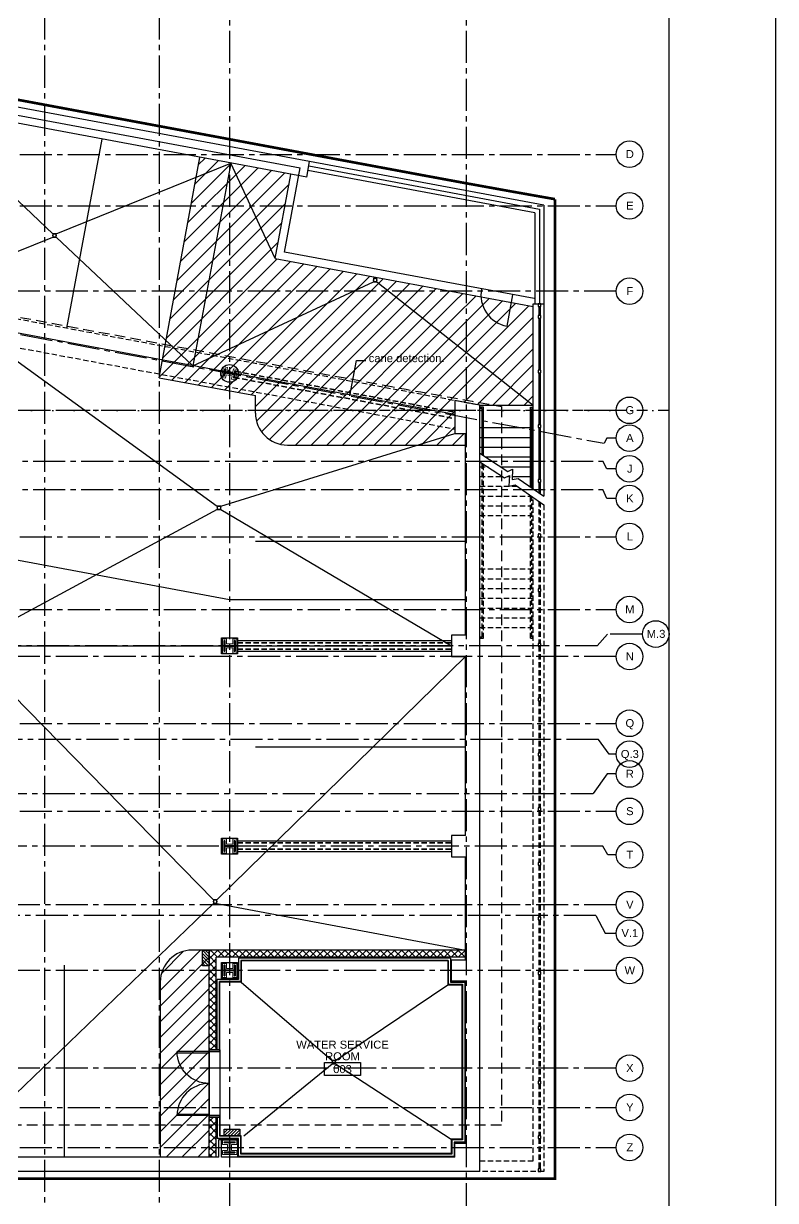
# Model space of a CAD drawing. Header units: inches. Extents: x -19 to 4048, y 0 to 3185.
# Drawn here: x 3202 to 4048, y 785 to 2108 of the extents above; entities that cross this region are included whole.
import ezdxf
from ezdxf.enums import TextEntityAlignment as Align

# ---------------------------------------------------------------- set-up
doc = ezdxf.new("R2010")
doc.units = ezdxf.units.IN
doc.header["$LTSCALE"] = 48
doc.header["$MEASUREMENT"] = 0
for name, pattern in [('CENTER2', [1.125, 0.75, -0.125, 0.125, -0.125]), ('DASHDOT2', [0.5, 0.25, -0.125, 0, -0.125]), ('HIDDEN', [0.375, 0.25, -0.125]), ('HIDDEN2', [0.1875, 0.125, -0.0625]), ('PHANTOM2', [1.25, 0.625, -0.125, 0.125, -0.125, 0.125, -0.125])]:
    doc.linetypes.add(name, pattern=pattern)
for name, color, linetype in [('_0_Objects', 8, 'Continuous'), ('A-Door', 8, 'Continuous'), ('A-Door-Head', 8, 'Continuous'), ('A-Flor-Hral', 8, 'Continuous'), ('A-Flor-Pfix', 8, 'Continuous'), ('A-Flor-Spcl', 8, 'Continuous'), ('A-Flor-Strs', 8, 'Continuous'), ('A-Grid(3-32)', 8, 'CENTER2'), ('A-Roof-Above', 8, 'HIDDEN2'), ('A-Site-Element', 8, 'Continuous'), ('A-Site-low walls', 8, 'Continuous'), ('A-Site-Parking', 8, 'Continuous'), ('A-Site-Pave', 8, 'Continuous'), ('A-Site-Property', 8, 'PHANTOM2'), ('A-Site-Setback', 8, 'HIDDEN'), ('A-Tag-Rm(3-32)', 8, 'Continuous'), ('A-Wall-Full', 8, 'Continuous'), ('A-Wall-Hatch', 8, 'Continuous'), ('S-Foundation', 8, 'Continuous'), ('S-Grid-Iden', 8, 'Continuous'), ('S-Site-Curb', 8, 'Continuous'), ('S-Structural Concrete', 8, 'Continuous'), ('S-Wall-CMU', 8, 'Continuous'), ('S-Wall-Hatch', 8, 'Continuous'), ('Zoning Envelope', 8, 'DASHDOT2')]:
    doc.layers.add(name, color=color, linetype=linetype)
doc.layers.add('A-ANNO-NPLT', color=8, linetype='Continuous', plot=False)
for name, color, linetype, lineweight in [('A-Detl-Hatch', 8, 'Continuous', 18), ('S-Detl-Hatch', 8, 'Continuous', 18), ('S-Detl-Wide', 8, 'Continuous', 35)]:
    doc.layers.add(name, color=color, linetype=linetype, lineweight=lineweight)
doc.styles.add('G1DIM', font='arial.ttf')
doc.styles.get("Standard").update_dxf_attribs({"font": 'arial.ttf'})
doc.linetypes.add('FENCELINE1', pattern='A,0.25,-0.1,[133,ltypeshp.shx,S=0.1,R=0,X=-0.1,Y=0],-0.1,1', length=1.45)
doc.linetypes.add('FENCELINE2', pattern='A,0.25,-0.1,[132,ltypeshp.shx,S=0.1,R=0,X=-0.1,Y=0],-0.1,1', length=1.45)

# ---------------------------------------------------------------- blocks, each defined once
blk = doc.blocks.new('Rm Tag')
blk.add_lwpolyline([(-0.212, 0.076), (0.212, 0.076), (0.212, -0.076), (-0.212, -0.076)], close=True)
for p in [(0, 0.286), (0, 0.149), (0, 0)]:
    blk.add_attdef('XXX', text='', height=0.0938).set_placement(p, align=Align.MIDDLE_CENTER)
blk = doc.blocks.new('GARAGE FLOOR SLOPE')
at = {"layer": 'A-Flor-Pfix'}
for points in [[(3235, 1872), (3235, 1868), (3239, 1868), (3239, 1872)], [(3595.8, 1821.8), (3595.8, 1817.8), (3599.8, 1817.8), (3599.8, 1821.8)], [(3420.1, 1565.6), (3420.1, 1561.6), (3424.1, 1561.6), (3424.1, 1565.6)], [(3415.8, 1122.8), (3415.8, 1118.8), (3419.8, 1118.8), (3419.8, 1122.8)]]:
    blk.add_lwpolyline(points, close=True, dxfattribs=at)
for centre in [(3237, 1870), (3597.8, 1819.8), (3422.1, 1563.6), (3417.8, 1120.8)]:
    blk.add_circle(centre, 2, dxfattribs=at)
at = {"layer": 'A-Roof-Above'}
for points in [[(1470.4, 1948.1), (2082.9, 1948.1), (2082.9, 1795.8), (2703.1, 1795.8), (2703.1, 1835.7), (3687.5, 1652.2)], [(2671.4, 1827.6), (2671.4, 1873.9), (3715.5, 1679.3)]]:
    blk.add_lwpolyline(points, dxfattribs=at)
at = {"layer": 'A-Site-Pave'}
for p, q in [((3235, 1872), (3081.4, 2017.3)), ((3239, 1872), (3435.3, 1951.3)), ((3435.3, 1951.3), (3392.8, 1723.4)), ((3485.3, 1844), (3435.3, 1951.3)), ((3038.9, 1789.3), (3235, 1868)), ((3239, 1868), (3392.8, 1723.4)), ((3392.8, 1723.4), (3595.8, 1817.8)), ((3599.8, 1817.8), (3775.5, 1679.3)), ((3136, 1771.2), (3420.1, 1565.6)), ((3424.1, 1565.6), (3687.5, 1647.3)), ((3420.1, 1561.6), (3136, 1408.3)), ((3424.1, 1561.6), (3683.5, 1408.3)), ((2153.9, 1408.3), (3683.5, 1408.3)), ((3415.8, 1122.8), (3136, 1408.3)), ((3419.8, 1122.8), (3699.5, 1396.3)), ((3415.8, 1118.8), (3136, 849.3)), ((3419.8, 1118.8), (3699.5, 1066.3))]:
    blk.add_line(p, q, dxfattribs=at)
for points in [[(3687.5, 1668.5), (2016.7, 1979.9), (920.6, 1979.9)], [(695.7, 1951.3), (800.9, 1951.3), (3434, 1460.5), (3699.5, 1460.5)]]:
    blk.add_lwpolyline(points, dxfattribs=at)
blk = doc.blocks.new('*U10')
at = {"layer": 'A-Detl-Hatch'}
h = blk.add_hatch(dxfattribs=at)
h.set_pattern_fill('ANSI32', color=256, scale=6, style=0)
h.set_pattern_definition([(45, (0, -6.06), (-1.591, 1.591), []), (45, (1.0607, -6.06), (-1.591, 1.591), [])])
edge = h.paths.add_edge_path()
edge.add_line((6, -12.12), (6, -11.515))
edge.add_line((6, -11.515), (0.795, -11.515))
edge.add_arc((0.795, -10.915), 0.6, 180, 270, ccw=False)
edge.add_line((0.195, -10.915), (0.195, -1.205))
edge.add_arc((0.795, -1.205), 0.6, 90, 180, ccw=False)
edge.add_line((0.795, -0.605), (6, -0.605))
edge.add_line((6, -0.605), (6, 0))
edge.add_line((6, 0), (-6, 0))
edge.add_line((-6, 0), (-6, -0.605))
edge.add_line((-6, -0.605), (-0.795, -0.605))
edge.add_arc((-0.795, -1.205), 0.6, 0, 90, ccw=False)
edge.add_line((-0.195, -1.205), (-0.195, -10.915))
edge.add_arc((-0.795, -10.915), 0.6, 270, 360, ccw=False)
edge.add_line((-0.795, -11.515), (-6, -11.515))
edge.add_line((-6, -11.515), (-6, -12.12))
edge.add_line((-6, -12.12), (6, -12.12))
at = {"linetype": 'ByBlock'}
blk.add_lwpolyline([(6, -12.12), (6, -11.515), (0.795, -11.515, -0.41421356), (0.195, -10.915), (0.195, -1.205, -0.41421356), (0.795, -0.605), (6, -0.605), (6, 0), (-6, 0), (-6, -0.605), (-0.795, -0.605, -0.41421356), (-0.195, -1.205), (-0.195, -10.915, -0.41421356), (-0.795, -11.515), (-6, -11.515), (-6, -12.12)], format="xyb", close=True, dxfattribs=at)
blk = doc.blocks.new('W12X65')
at = {"layer": 'S-Detl-Hatch'}
blk.add_lwpolyline([(13860.6, -7310.3), (13860.6, -7305.7), (13854.8, -7305.7), (13854.8, -7298.8), (13860.6, -7298.8), (13860.6, -7294.2), (13844.6, -7294.2), (13844.6, -7298.8), (13850.4, -7298.8), (13850.4, -7305.7), (13844.6, -7305.7), (13844.6, -7310.3)], close=True, dxfattribs=at)
at = {"layer": 'S-Detl-Wide'}
blk.add_blockref('*U10', (13852.6, -7296.2), dxfattribs=at)
blk = doc.blocks.new('*U22')
at = {"layer": 'A-Detl-Hatch'}
h = blk.add_hatch(dxfattribs=at)
h.set_pattern_fill('ANSI32', color=256, scale=6, style=0)
h.set_pattern_definition([(45, (0, -6.03), (-1.591, 1.591), []), (45, (1.0607, -6.03), (-1.591, 1.591), [])])
edge = h.paths.add_edge_path()
edge.add_line((4.0225, -12.06), (4.0225, -11.485))
edge.add_line((4.0225, -11.485), (0.7675, -11.485))
edge.add_arc((0.7675, -10.885), 0.6, 180, 270, ccw=False)
edge.add_line((0.1675, -10.885), (0.1675, -1.175))
edge.add_arc((0.7675, -1.175), 0.6, 90, 180, ccw=False)
edge.add_line((0.7675, -0.575), (4.0225, -0.575))
edge.add_line((4.0225, -0.575), (4.0225, 0))
edge.add_line((4.0225, 0), (-4.0225, 0))
edge.add_line((-4.0225, 0), (-4.0225, -0.575))
edge.add_line((-4.0225, -0.575), (-0.7675, -0.575))
edge.add_arc((-0.7675, -1.175), 0.6, 0, 90, ccw=False)
edge.add_line((-0.1675, -1.175), (-0.1675, -10.885))
edge.add_arc((-0.7675, -10.885), 0.6, 270, 360, ccw=False)
edge.add_line((-0.7675, -11.485), (-4.0225, -11.485))
edge.add_line((-4.0225, -11.485), (-4.0225, -12.06))
edge.add_line((-4.0225, -12.06), (4.0225, -12.06))
at = {"linetype": 'ByBlock'}
blk.add_lwpolyline([(4.0225, -12.06), (4.0225, -11.485), (0.7675, -11.485, -0.414213562), (0.1675, -10.885), (0.1675, -1.175, -0.414213562), (0.7675, -0.575), (4.0225, -0.575), (4.0225, 0), (-4.0225, 0), (-4.0225, -0.575), (-0.7675, -0.575, -0.414213562), (-0.1675, -1.175), (-0.1675, -10.885, -0.414213562), (-0.7675, -11.485), (-4.0225, -11.485), (-4.0225, -12.06)], format="xyb", close=True, dxfattribs=at)
blk = doc.blocks.new('W12X45')
at = {"layer": 'S-Detl-Hatch'}
blk.add_lwpolyline([(14163.5, -7310), (14163.5, -7305.4), (14159.6, -7305.4), (14159.6, -7298.5), (14163.5, -7298.5), (14163.5, -7293.9), (14151.5, -7293.9), (14151.5, -7298.5), (14155.3, -7298.5), (14155.3, -7305.4), (14151.5, -7305.4), (14151.5, -7310)], close=True, dxfattribs=at)
at = {"layer": 'S-Detl-Wide'}
blk.add_blockref('*U22', (14157.5, -7295.9), dxfattribs=at)
blk = doc.blocks.new('Column Bubble')
blk.add_circle((-0.004, -0.002), 0.156)
blk.add_attdef('XX', text='', height=0.0938).set_placement((0, 0), align=Align.MIDDLE_CENTER)
blk = doc.blocks.new('LOWER LEVEL - STRUCTURAL GRID')
at = {"layer": 'A-Grid(3-32)'}
for p, q in [((-789.5, -9409.8), (-789.5, -7402)), ((-660.5, -9409.8), (-660.5, -7402)), ((-581.5, -7402), (-581.5, -9409.8)), ((-315.5, -7402), (-315.5, -9409.8)), ((-3895.5, -7709.5), (-160.2, -8405.7)), ((-3895.5, -8080.8), (-146.8, -8080.8)), ((-3895.5, -8138.8), (-146.8, -8138.8)), ((-146.8, -8234.8), (-3895.5, -8234.8)), ((-146.8, -8368.8), (-3895.5, -8368.8)), ((-3880.6, -8425.8), (-161.6, -8425.8)), ((-3880.6, -8457.8), (-161.6, -8457.8)), ((-3895.5, -8510.8), (-146.8, -8510.8)), ((-3895.5, -8592.7), (-146.8, -8592.7)), ((-168, -8633.7), (-3874.3, -8633.7)), ((-146.8, -8645.7), (-3895.5, -8645.7)), ((-3895.5, -8720.8), (-146.8, -8720.8)), ((-166.6, -8738.8), (-3875.7, -8738.8)), ((-3869.7, -8799.7), (-172.6, -8799.7)), ((-3895.5, -8819.7), (-146.8, -8819.7)), ((-161.6, -8858.8), (-3880.7, -8858.8)), ((-146.8, -8924.8), (-3895.5, -8924.8)), ((-169.6, -8936.8), (-159, -8956.8)), ((-159, -8956.8), (-146.8, -8956.8)), ((-146.8, -8998.8), (-3895.5, -8998.8)), ((-146.8, -9108.7), (-3895.5, -9108.7)), ((-3895.5, -9152.8), (-146.8, -9152.8)), ((-3895.5, -9197.8), (-146.8, -9197.8))]:
    blk.add_line(p, q, dxfattribs=at)
for points in [[(-146.8, -8399.9), (-157.3, -8399.9), (-160.2, -8405.7)], [(-146.8, -8434.6), (-157.3, -8434.6), (-161.6, -8425.8)], [(-146.8, -8468), (-157.3, -8468), (-161.6, -8457.8)], [(-117.3, -8620.4), (-156.4, -8620.4), (-168, -8633.7)], [(-146.8, -8755.4), (-154.4, -8755.4), (-166.6, -8738.8)], [(-146.8, -8777.7), (-156.8, -8777.7), (-172.6, -8799.7)], [(-146.8, -8868.8), (-155.9, -8868.8), (-161.6, -8858.8)], [(-169.6, -8936.8), (-3872.6, -8936.8), (-3883.2, -8956.8), (-3895.5, -8956.8)]]:
    blk.add_lwpolyline(points, dxfattribs=at)
at = {"layer": 'S-Detl-Wide', "linetype": 'HIDDEN2'}
for p, q in [((-574.9, -8324.8), (-328, -8370.9)), ((-576.2, -8331.7), (-328, -8378)), ((-572.5, -8630.2), (-332, -8630.2)), ((-572.5, -8637.2), (-332, -8637.2)), ((-572.5, -8855.3), (-332, -8855.3)), ((-572.5, -8862.3), (-332, -8862.3))]:
    blk.add_line(p, q, dxfattribs=at)
at = {"layer": 'S-Structural Concrete'}
for points in [[(-590.5, -8624.7), (-572.5, -8624.7), (-572.5, -8642.7), (-590.5, -8642.7)], [(-590.5, -8849.8), (-572.5, -8849.8), (-572.5, -8867.8), (-590.5, -8867.8)], [(-590.5, -8989.8), (-572.5, -8989.8), (-572.5, -9007.8), (-590.5, -9007.8)], [(-590.5, -9188.8), (-572.5, -9188.8), (-572.5, -9208.8), (-590.5, -9208.8)]]:
    blk.add_lwpolyline(points, close=True, dxfattribs=at)
blk.add_circle((-581.5, -8327.2), 10, dxfattribs=at)
for name, p, rotation in [('W12X45', (-10354, -20907), 79.44166666666386), ('W12X65', (-7883.7, -22486.3), 90), ('W12X65', (-7883.7, -22711.3), 90), ('W12X65', (-7883.7, -22851.3), 90)]:
    blk.add_blockref(name, p, dxfattribs=dict(rotation=rotation))
at = {"layer": 'S-Grid-Iden', "xscale": 96, "yscale": 96, "zscale": 96}
for p, values in [((-131.3, -8080.5), {'XX': 'D'}), ((-131.3, -8138.5), {'XX': 'E'}), ((-131.3, -8234.5), {'XX': 'F'}), ((-131.3, -8368.5), {'XX': 'G'}), ((-131.3, -8399.7), {'XX': 'A'}), ((-131.3, -8434.3), {'XX': 'J'}), ((-131.3, -8467.7), {'XX': 'K'}), ((-131.3, -8510.5), {'XX': 'L'}), ((-131.3, -8592.5), {'XX': 'M'}), ((-101.8, -8620.1), {'XX': 'M.3'}), ((-131.3, -8645.5), {'XX': 'N'}), ((-131.3, -8720.5), {'XX': 'Q'}), ((-131.3, -8755.2), {'XX': 'Q.3'}), ((-131.3, -8777.5), {'XX': 'R'}), ((-131.3, -8819.5), {'XX': 'S'}), ((-131.3, -8868.5), {'XX': 'T'}), ((-131.3, -8924.5), {'XX': 'V'}), ((-131.3, -8956.6), {'XX': 'V.1'}), ((-131.3, -8998.5), {'XX': 'W'}), ((-131.3, -9108.5), {'XX': 'X'}), ((-131.3, -9152.5), {'XX': 'Y'}), ((-131.3, -9197.5), {'XX': 'Z'})]:
    blk.add_blockref('Column Bubble', p, dxfattribs=at).add_auto_attribs(values)
blk = doc.blocks.new('Door 36in')
blk.add_lwpolyline([(0, 36), (1.5, 36), (1.5, 0), (0, 0)], close=True)
blk.add_arc((0, 0), 36, 0, 90)
blk = doc.blocks.new('LOWER LEVEL - CORE & SHELL')
at = {"layer": 'S-Wall-Hatch'}
h = blk.add_hatch(dxfattribs=at)
h.set_pattern_fill('ANSI37', color=256, scale=45, style=0)
h.paths.add_polyline_path([(-596.5, -9172.8), (-604.5, -9172.8), (-604.5, -9204.8), (-596.5, -9204.8)])
h.paths.add_polyline_path([(-596.5, -9204.8), (-604.5, -9204.8), (-604.5, -9208.8), (-596.5, -9208.8)])
h.paths.add_polyline_path([(-596.5, -8983.8), (-581.5, -8983.8), (-581.5, -8975.8), (-604.5, -8975.8), (-604.5, -8998.8), (-596.5, -8998.8)])
h.paths.add_polyline_path([(-316, -8975.8), (-581.5, -8975.8), (-581.5, -8983.8), (-316, -8983.8)])
h.paths.add_polyline_path([(-604.5, -9087.8), (-596.5, -9087.8), (-596.5, -8998.8), (-604.5, -8998.8)])
h.paths.add_polyline_path([(-596.5, -9163.8), (-604.5, -9163.8), (-604.5, -9172.8), (-596.5, -9172.8)])
at = {"layer": 'A-Door'}
for points in [[(-592.4, -9087.8), (-604.5, -9087.8), (-604.5, -9089.8), (-592.4, -9089.8)], [(-592.4, -9161.8), (-604.5, -9161.8), (-604.5, -9163.8), (-592.4, -9163.8)]]:
    blk.add_lwpolyline(points, close=True, dxfattribs=at)
at = {"layer": 'A-Door-Head'}
blk.add_lwpolyline([(-604.5, -9087.8), (-592.4, -9087.8), (-592.4, -9163.8), (-604.5, -9163.8)], close=True, dxfattribs=at)
at = {"layer": 'A-Flor-Hral'}
for p, q in [((-233.8, -8251.8), (-233.8, -8262.1)), ((-232.3, -8251.8), (-232.3, -8262.1)), ((-233.8, -8265.1), (-233.8, -8323.6)), ((-232.3, -8265.1), (-232.3, -8323.6)), ((-233.8, -8326.6), (-233.8, -8385.1)), ((-232.3, -8326.6), (-232.3, -8385.1)), ((-295.9, -8365.1), (-300, -8365.1)), ((-295.9, -8419), (-295.9, -8365.1)), ((-243, -8365.1), (-240, -8365.1)), ((-243, -8454.7), (-243, -8365.1)), ((-297.4, -8366.6), (-300, -8366.6)), ((-297.4, -8418), (-297.4, -8366.6)), ((-241.5, -8366.6), (-240, -8366.6)), ((-241.5, -8455.8), (-241.5, -8366.6)), ((-233.8, -8388.1), (-233.8, -8446.6)), ((-232.3, -8388.1), (-232.3, -8446.6)), ((-233.8, -8449.6), (-233.8, -8461.1)), ((-232.3, -8449.6), (-232.3, -8462.2))]:
    blk.add_line(p, q, dxfattribs=at)
for points in [[(-234.5, -8251.8), (-231.5, -8251.8), (-231.5, -8248.8), (-234.5, -8248.8)], [(-234.5, -8265.1), (-231.5, -8265.1), (-231.5, -8262.1), (-234.5, -8262.1)], [(-234.5, -8326.6), (-231.5, -8326.6), (-231.5, -8323.6), (-234.5, -8323.6)], [(-234.5, -8326.6), (-231.5, -8326.6), (-231.5, -8323.6), (-234.5, -8323.6)], [(-234.5, -8388.1), (-231.5, -8388.1), (-231.5, -8385.1), (-234.5, -8385.1)], [(-234.5, -8449.6), (-231.5, -8449.6), (-231.5, -8446.6), (-234.5, -8446.6)]]:
    blk.add_lwpolyline(points, close=True, dxfattribs=at)
for points in [[(-300, -8417), (-268.6, -8437.6), (-263.1, -8434.8), (-263.8, -8446.6), (-256.8, -8445.2), (-228, -8465.1)], [(-300, -8426.6), (-272.2, -8444.8), (-266.7, -8442.1), (-267.4, -8453.8), (-260.4, -8452.4), (-228, -8474.9)]]:
    blk.add_lwpolyline(points, dxfattribs=at)
at = {"layer": 'A-Flor-Pfix'}
blk.add_lwpolyline([(-466.3, -9099.8), (-466.3, -9103.8), (-462.3, -9103.8), (-462.3, -9099.8)], close=True, dxfattribs=at)
blk.add_circle((-464.3, -9101.8), 2, dxfattribs=at)
at = {"layer": 'A-Flor-Strs'}
for p, q in [((-300, -8388.1), (-240, -8388.1)), ((-300, -8399.1), (-240, -8399.1)), ((-300, -8410.1), (-240, -8410.1)), ((-293.7, -8421.1), (-240, -8421.1)), ((-276.9, -8432.1), (-240, -8432.1)), ((-263.6, -8443.1), (-240, -8443.1)), ((-243.9, -8454.1), (-240, -8454.1))]:
    blk.add_line(p, q, dxfattribs=at)
at = {"layer": 'A-Flor-Strs', "linetype": 'HIDDEN2'}
for p, q in [((-297.4, -8623.6), (-297.4, -8428.3)), ((-295.9, -8625.1), (-295.9, -8429.3)), ((-300, -8432.1), (-290.4, -8432.1)), ((-300, -8443.1), (-274.8, -8443.1)), ((-268.8, -8443.1), (-266.7, -8443.1)), ((-300, -8454.1), (-257.9, -8454.1)), ((-300, -8465.1), (-242, -8465.1)), ((-243, -8625.1), (-243, -8464.5)), ((-241.5, -8623.6), (-241.5, -8465.5)), ((-233.8, -8470.9), (-233.8, -8508.1)), ((-300, -8476.1), (-242, -8476.1)), ((-232.3, -8471.9), (-232.3, -8508.1)), ((-300, -8487.1), (-242, -8487.1)), ((-233.8, -8511.1), (-233.8, -8569.6)), ((-232.3, -8511.1), (-232.3, -8569.6)), ((-300, -8547.1), (-240, -8547.1)), ((-300, -8558.1), (-240, -8558.1)), ((-300, -8569.1), (-240, -8569.1)), ((-233.8, -8572.6), (-233.8, -8631.1)), ((-232.3, -8572.6), (-232.3, -8631.1)), ((-300, -8580.1), (-240, -8580.1)), ((-300, -8591.1), (-240, -8591.1)), ((-300, -8602.1), (-240, -8602.1)), ((-300, -8613.1), (-240, -8613.1)), ((-300, -8623.6), (-297.4, -8623.6)), ((-300, -8625.1), (-295.9, -8625.1)), ((-243, -8625.1), (-240, -8625.1)), ((-241.5, -8623.6), (-240, -8623.6)), ((-233.8, -8634.1), (-233.8, -8692.6)), ((-232.3, -8634.1), (-232.3, -8692.6)), ((-233.8, -8695.6), (-233.8, -8754.1)), ((-232.3, -8695.6), (-232.3, -8754.1)), ((-233.8, -8757.1), (-233.8, -8815.6)), ((-232.3, -8757.1), (-232.3, -8815.6)), ((-233.8, -8818.6), (-233.8, -8877.1)), ((-232.3, -8818.6), (-232.3, -8877.1)), ((-233.8, -8880.1), (-233.8, -8938.6)), ((-232.3, -8880.1), (-232.3, -8938.6)), ((-233.8, -8941.6), (-233.8, -9000.1)), ((-232.3, -8941.6), (-232.3, -9000.1)), ((-233.8, -9003.1), (-233.8, -9061.6)), ((-232.3, -9003.1), (-232.3, -9061.6)), ((-233.8, -9064.6), (-233.8, -9123.1)), ((-232.3, -9064.6), (-232.3, -9123.1)), ((-233.8, -9126.1), (-233.8, -9184.6)), ((-232.3, -9126.1), (-232.3, -9184.6)), ((-233.8, -9187.6), (-233.8, -9221.8)), ((-232.3, -9187.6), (-232.3, -9221.8)), ((-228, -9224.8), (-300, -9224.8))]:
    blk.add_line(p, q, dxfattribs=at)
for points in [[(-300, -9212.8), (-240, -9212.8), (-240, -8466.5)], [(-228, -8474.9), (-228, -9224.8), (-228, -9224.8)]]:
    blk.add_lwpolyline(points, dxfattribs=at)
for points in [[(-234.5, -8511.1), (-231.5, -8511.1), (-231.5, -8508.1), (-234.5, -8508.1)], [(-234.5, -8572.6), (-231.5, -8572.6), (-231.5, -8569.6), (-234.5, -8569.6)], [(-234.5, -8634.1), (-231.5, -8634.1), (-231.5, -8631.1), (-234.5, -8631.1)], [(-234.5, -8695.6), (-231.5, -8695.6), (-231.5, -8692.6), (-234.5, -8692.6)], [(-234.5, -8757.1), (-231.5, -8757.1), (-231.5, -8754.1), (-234.5, -8754.1)], [(-234.5, -8818.6), (-231.5, -8818.6), (-231.5, -8815.6), (-234.5, -8815.6)], [(-234.5, -8880.1), (-231.5, -8880.1), (-231.5, -8877.1), (-234.5, -8877.1)], [(-234.5, -8941.6), (-231.5, -8941.6), (-231.5, -8938.6), (-234.5, -8938.6)], [(-234.5, -9003.1), (-231.5, -9003.1), (-231.5, -9000.1), (-234.5, -9000.1)], [(-234.5, -9064.6), (-231.5, -9064.6), (-231.5, -9061.6), (-234.5, -9061.6)], [(-234.5, -9126.1), (-231.5, -9126.1), (-231.5, -9123.1), (-234.5, -9123.1)], [(-234.5, -9187.6), (-231.5, -9187.6), (-231.5, -9184.6), (-234.5, -9184.6)], [(-234.5, -9224.8), (-231.5, -9224.8), (-231.5, -9221.8), (-234.5, -9221.8)]]:
    blk.add_lwpolyline(points, close=True, dxfattribs=at)
at = {"layer": 'A-Site-low walls'}
for p, q in [((-238, -8146.4), (-493.4, -8098.8)), ((-228, -8138), (-491.5, -8088.9)), ((-228, -8138), (-228, -8248.8)), ((-238, -8146.4), (-238, -8248.8))]:
    blk.add_line(p, q, dxfattribs=at)
at = {"layer": 'A-Site-Pave'}
for p, q in [((-568.4, -9011.9), (-466.3, -9099.8)), ((-462.3, -9099.8), (-336.1, -9014.9)), ((-565.4, -9184.6), (-466.3, -9103.8)), ((-462.3, -9103.8), (-332.1, -9188.6))]:
    blk.add_line(p, q, dxfattribs=at)
at = {"layer": 'A-Wall-Full'}
for p, q in [((-491.5, -8088.9), (-3254.4, -7574)), ((-494.8, -8106.6), (-3240, -7595)), ((-494.8, -8106.6), (-491.5, -8088.9)), ((-568.4, -8987.9), (-568.4, -9011.9)), ((-336.1, -8987.9), (-568.4, -8987.9)), ((-336.1, -8987.9), (-336.1, -9014.9)), ((-568.4, -9011.9), (-592.4, -9011.9)), ((-592.4, -9087.8), (-592.4, -9011.9)), ((-336.1, -9014.9), (-320.1, -9014.9)), ((-320.1, -9014.9), (-320.1, -9188.6)), ((-592.4, -9163.8), (-592.4, -9184.6)), ((-568.4, -9184.6), (-592.4, -9184.6)), ((-568.4, -9204.6), (-568.4, -9184.6)), ((-320.1, -9188.6), (-332.1, -9188.6)), ((-332.1, -9188.6), (-332.1, -9204.6)), ((-332.1, -9204.6), (-568.4, -9204.6))]:
    blk.add_line(p, q, dxfattribs=at)
at = {"layer": 'A-Wall-Hatch'}
for p, q in [((-571.5, -8984.8), (-571.5, -9008.8)), ((-333, -8984.8), (-571.5, -8984.8)), ((-335.5, -8987.3), (-569, -8987.3)), ((-569, -8987.3), (-569, -9011.2)), ((-335.5, -8987.3), (-335.5, -9014.2)), ((-333, -8984.8), (-333, -9011.8)), ((-595.5, -9087.8), (-595.5, -9008.8)), ((-571.5, -9008.8), (-595.5, -9008.8)), ((-569, -9011.2), (-593, -9011.2)), ((-593, -9087.8), (-593, -9011.2)), ((-335.5, -9014.2), (-319.5, -9014.2)), ((-333, -9011.8), (-317, -9011.8)), ((-319.5, -9014.2), (-319.5, -9189.3)), ((-317, -9011.8), (-317, -9191.8)), ((-595.5, -9163.8), (-595.5, -9187.7)), ((-593, -9163.8), (-593, -9185.2)), ((-569, -9185.2), (-593, -9185.2)), ((-569, -9205.3), (-569, -9185.2)), ((-571.5, -9187.7), (-595.5, -9187.7)), ((-571.5, -9207.8), (-571.5, -9187.7)), ((-319.5, -9189.3), (-331.5, -9189.3)), ((-331.5, -9189.3), (-331.5, -9205.3)), ((-317, -9191.8), (-329, -9191.8)), ((-329, -9191.8), (-329, -9207.8)), ((-329, -9207.8), (-571.5, -9207.8)), ((-331.5, -9205.3), (-569, -9205.3))]:
    blk.add_line(p, q, dxfattribs=at)
at = {"layer": 'S-Foundation'}
for p, q in [((-328, -8357.5), (-328, -8394.8)), ((-300, -8362.7), (-328, -8357.5)), ((-300, -9224.8), (-300, -8362.7)), ((-328, -8394.8), (-316, -8394.8)), ((-593.5, -9208.8), (-593.5, -9188.8)), ((-593.5, -9188.8), (-572.5, -9188.8)), ((-572.5, -9188.8), (-572.5, -9208.8)), ((-593.5, -9208.8), (-870.5, -9208.8)), ((-328, -9208.8), (-572.5, -9208.8)), ((-300, -9224.8), (-3679, -9224.8))]:
    blk.add_line(p, q, dxfattribs=at)
for points in [[(-240, -8456.8), (-240, -8260.8), (-240, -8260.8), (-240, -8248.8), (-228, -8248.8), (-228, -8465.1)], [(-316, -8621.7), (-316, -8394.8)], [(-316, -8621.7), (-332, -8621.7), (-332, -8645.7), (-316, -8645.7)], [(-316, -8846.8), (-316, -8645.7)], [(-316, -8846.8), (-332, -8846.8), (-332, -8870.8), (-316, -8870.8)], [(-316, -9192.8), (-316, -9010.8), (-332, -9010.8), (-332, -8986.8), (-316, -8986.8), (-316, -8870.8)], [(-328, -9208.8), (-328, -9192.8), (-316, -9192.8)]]:
    blk.add_lwpolyline(points, dxfattribs=at)
at = {"layer": 'S-Site-Curb'}
for q in [(-512.5, -8103.3), (-240, -8252.1)]:
    blk.add_line((-530.2, -8198), q, dxfattribs=at)
at = {"layer": 'S-Wall-CMU'}
for p, q in [((-604.5, -9087.8), (-604.5, -8975.8)), ((-316, -8975.8), (-604.5, -8975.8)), ((-596.5, -9087.8), (-596.5, -8983.8)), ((-316, -8983.8), (-596.5, -8983.8)), ((-604.5, -9208.8), (-604.5, -9163.8)), ((-596.5, -9208.8), (-596.5, -9163.8))]:
    blk.add_line(p, q, dxfattribs=at)
blk.add_blockref('W12X65', (-14434.1, -1895.5))
at = {"layer": 'A-Door', "xscale": -1, "rotation": 90}
blk.add_blockref('Door 36in', (-604.5, -9089.8), dxfattribs=at)
at = {"layer": 'A-Door', "rotation": 90}
blk.add_blockref('Door 36in', (-604.5, -9161.8), dxfattribs=at)

msp = doc.modelspace()

# ---------------------------------------------------------------- hatches: boundary and pattern name
at = {"layer": 'A-Flor-Spcl'}
h = msp.add_hatch(dxfattribs=at)
h.set_pattern_fill('ANSI31', color=256, scale=20, angle=-90, style=0)
h.set_pattern_definition([(315, (1429.8097, -7160.38), (1.76776695, 1.76776695), [])])
h.paths.add_polyline_path([(3411, 1066.3), (3411, 1048.7), (3403.4, 1048.7), (3403.4, 1066.3)])
h = msp.add_hatch(dxfattribs=at)
h.set_pattern_fill('ANSI31', color=256, scale=20, angle=-180, style=0)
h.set_pattern_definition([(225, (-4780.2005, 2838.5953), (1.76776695, -1.76776695), [])])
h.paths.add_polyline_path([(3445.4, 857.4), (3427.9, 857.4), (3427.9, 865), (3445.4, 865)])
at = {"layer": 'A-Site-Parking'}
h = msp.add_hatch(dxfattribs=at)
h.set_pattern_fill('ANSI31', color=256, scale=100, style=0)
edge = h.paths.add_edge_path()
edge.add_line((3463, 1689.8), (3354.6, 1710))
edge.add_line((3354.6, 1710), (3400.7, 1957.7))
edge.add_line((3400.7, 1957.7), (3503, 1938.7))
edge.add_line((3503, 1938.7), (3485.3, 1844))
edge.add_line((3485.3, 1844), (3687.5, 1806.3))
edge.add_line((3687.5, 1806.3), (3687.5, 1647.3))
edge.add_line((3687.5, 1647.3), (3699.5, 1647.3))
edge.add_line((3699.5, 1647.3), (3699.5, 1634.3))
edge.add_line((3699.5, 1634.3), (3499, 1634.3))
edge.add_arc((3499, 1670.3), 36, 180, 270, ccw=False)
edge.add_line((3463, 1670.3), (3463, 1689.8))
h = msp.add_hatch(dxfattribs=at)
h.set_pattern_fill('ANSI31', color=256, scale=100, style=0)
h.paths.add_polyline_path([(3700, 1804), (3687.5, 1806.3), (3687.5, 1698.2), (3689.2, 1697.9), (3688, 1692), (3687.5, 1691.8), (3687.5, 1687, 0.000224), (3700, 1684.7)])
h.paths.add_polyline_path([(3775.5, 1781.3), (3775.5, 1789.9), (3751.1, 1794.4), (3746.1, 1767.9, -0.341999), (3716.8, 1800.8), (3700, 1804), (3700, 1684.7, 0.00055), (3730.7, 1679.3), (3775.5, 1679.3)])
h.paths.add_polyline_path([(3751.1, 1794.4), (3716.8, 1800.8, 0.341999), (3746.1, 1767.9)], flags=17)
h.paths.add_polyline_path([(3700, 1684.7), (3700, 1682.2), (3715.5, 1679.3), (3730.7, 1679.3, -0.00055)])
h.paths.add_polyline_path([(3700, 1684.7, -0.000224), (3687.5, 1687), (3687.5, 1684.5), (3700, 1682.2)])
h = msp.add_hatch(dxfattribs=at)
h.set_pattern_fill('ANSI31', color=256, scale=100, style=0)
h.set_pattern_definition([(45, (4015.5, 10042.007), (-8.838835, 8.838835), [])])
h.paths.add_polyline_path([(3411, 1043.3), (3358.4, 1043.3, 0.092628), (3356, 1030.3), (3356, 949.3), (3359.7, 949.3, -0.488153), (3359.9, 961.3, -0.5), (3361.2, 974.2, -0.5), (3366.3, 985.8, -0.5), (3379.2, 987.7, -0.5), (3391.5, 987.1, -0.5), (3404.4, 985.8, -0.203424), (3411, 988.2)])
h.paths.add_polyline_path([(3411, 1066.3), (3392, 1066.3, 0.309703), (3358.4, 1043.3), (3411, 1043.3)])
h.paths.add_polyline_path([(3356.2, 941.7), (3356.1, 889.3), (3360.3, 889.3, -0.249227), (3363.1, 896.3, -0.5), (3362.5, 908.5, -0.5), (3361.2, 920.7, -0.5), (3359.9, 934.3, -0.236068)])
h.paths.add_polyline_path([(3363.8, 883.4, -0.222986), (3360.3, 889.3), (3356, 889.3), (3356, 869.3), (3369.7, 869.3, -0.058557), (3368.9, 871.1, -0.5)])
h.paths.add_polyline_path([(3376.1, 889.3), (3360.3, 889.3, 0.222986), (3363.8, 883.4, 0.5), (3368.9, 871.1, 0.058557), (3369.7, 869.3), (3411, 869.3), (3411, 878.3), (3411, 880.3), (3375, 880.3), (3375, 881.8), (3375, 881.8, -0.052799)])
h.paths.add_polyline_path([(3411, 916.3, 0.341999), (3376.1, 889.3), (3411, 889.3)], flags=17)
h.paths.add_polyline_path([(3411, 889.3), (3376.1, 889.3, 0.052799), (3375, 881.8), (3411, 881.8)], flags=17)
h.paths.add_polyline_path([(3411, 916.3, -0.389983), (3375.1, 949.3), (3359.7, 949.3, 0.009522), (3359.9, 949.1, 0.5), (3359.9, 934.3, 0.5), (3361.2, 920.7, 0.5), (3362.5, 908.5, 0.5), (3363.1, 896.3, 0.249227), (3360.3, 889.3), (3376.1, 889.3, -0.341999)])
h.paths.add_polyline_path([(3411, 988.2, 0.203424), (3404.4, 985.8, 0.5), (3391.5, 987.1, 0.5), (3379.2, 987.7, 0.5), (3366.3, 985.8, 0.5), (3361.2, 974.2, 0.5), (3359.9, 961.3, 0.488153), (3359.7, 949.3), (3375.1, 949.3, -0.010438), (3375, 950.8), (3375, 950.8), (3375, 952.3), (3411, 952.3), (3411, 954.3)])
h.paths.add_polyline_path([(3411, 949.3), (3375.1, 949.3, 0.389983), (3411, 916.3)], flags=17)
h.paths.add_polyline_path([(3359.9, 949.1, -0.009522), (3359.7, 949.3), (3356, 949.3), (3356.2, 941.7, -0.236068)])
h.paths.add_polyline_path([(3411, 952.3), (3375, 952.3, 0.01042), (3375, 950.8), (3411, 950.8)], flags=17)
h.paths.add_polyline_path([(3411, 950.8), (3375, 950.8, 0.010438), (3375.1, 949.3), (3411, 949.3)], flags=17)
h.paths.add_polyline_path([(3411, 881.8), (3375, 881.8, 0.01042), (3375, 880.3), (3411, 880.3)], flags=17)
h.paths.add_polyline_path([(3396.6, 865.3, 0.5), (3409.5, 865.3, 0.045668), (3411, 864.5), (3411, 869.3), (3369.7, 869.3, 0.428885), (3381.8, 866, 0.5)], flags=17)
h.paths.add_polyline_path([(3411, 864.5, -0.045668), (3409.5, 865.3, -0.5), (3396.6, 865.3, -0.5), (3381.8, 866, -0.428885), (3369.7, 869.3), (3356, 869.3), (3356, 837.3), (3411, 837.3)])
h.paths.add_polyline_path([(3411, 837.3), (3356, 837.3), (3356, 833.3), (3411, 833.3)])

# ---------------------------------------------------------------- linework, layer by layer
at = {"layer": 'A-ANNO-NPLT'}
for points in [[(0, 0), (0, 2976), (4048, 2976), (4048, 0)], [(120, 360), (120, 2616), (3928, 2616), (3928, 360)]]:
    msp.add_lwpolyline(points, close=True, dxfattribs=at)
at = {"layer": 'A-Flor-Spcl'}
for points in [[(3411, 1066.3), (3411, 1048.7), (3403.4, 1048.7), (3403.4, 1066.3)], [(3445.4, 857.4), (3427.9, 857.4), (3427.9, 865), (3445.4, 865)]]:
    msp.add_lwpolyline(points, close=True, dxfattribs=at)
at = {"layer": 'A-Site-Element', "linetype": 'FENCELINE2'}
for points in [[(344.5, 2144.1), (344.5, 2300.7), (725.9, 2229.6), (768.3, 2457.6), (3513.5, 1945.9)], [(3776.5, 1798.9), (3495.8, 1851.2), (3513.5, 1945.9)]]:
    msp.add_lwpolyline(points, dxfattribs=at)
at = {"layer": 'A-Site-Element', "linetype": 'FENCELINE1', "ltscale": 0.5}
msp.add_lwpolyline([(3523.1, 1948.2), (3782.5, 1899.5), (3782.5, 1793.3)], dxfattribs=at)
at = {"layer": 'A-Site-Parking'}
for p, q in [((3251.1, 1765.9), (3290.6, 1978.3)), ((3354.6, 1710), (3400.7, 1957.7)), ((3354.6, 1710), (3463, 1689.8)), ((3463, 1670.3), (3463, 1689.8)), ((3715.5, 1679.3), (3775.5, 1679.3)), ((3499, 1634.3), (3699.5, 1634.3)), ((3463, 1526.3), (3699.5, 1526.3)), ((3443, 1414.3), (3683.5, 1414.3)), ((3443, 1402.3), (3683.5, 1402.3)), ((3699.5, 1294.3), (3463, 1294.3)), ((3443, 1189.3), (3683.5, 1189.3)), ((3443, 1177.3), (3683.5, 1177.3)), ((3411, 1066.3), (3392, 1066.3)), ((3248, 1049.3), (3248, 833.3)), ((3356, 1030.3), (3356, 833.3)), ((3411, 952.3), (3411, 880.3))]:
    msp.add_line(p, q, dxfattribs=at)
msp.add_lwpolyline([(3717.3, 1809.9, 0.414214), (3746.1, 1767.9), (3752.7, 1803.3)], format="xyb", dxfattribs=at)
for centre, start, end in [((3499, 1670.3), 180, 270), ((3392, 1030.3), 90, 180)]:
    msp.add_arc(centre, 36, start, end, dxfattribs=at)
at = {"layer": 'A-Site-Property', "const_width": 3}
msp.add_lwpolyline([(860, 809.3, 0.000391), (716, 809.1, 0.00127), (248, 807.2), (248, 1672), (248, 2572), (3651.8, 1937.6, 0.002707), (3800, 1910.8), (3800, 809.3), (860, 809.3)], format="xyb", dxfattribs=at)
at = {"layer": 'A-Site-Setback'}
msp.add_lwpolyline([(332, 2312.2), (3607.8, 1701.6, 0.002374), (3740, 1677.6), (3740, 869.3), (800, 869.3, 0.00067), (715.9, 869.1, 0.001041), (332, 867.7), (332, 1672), (332, 2312.2)], format="xyb", dxfattribs=at)
at = {"layer": 'Defpoints'}
msp.add_lwpolyline([(3569.2, 1689.6), (3576.6, 1729.4), (3587.4, 1729.4)], dxfattribs=at)
at = {"layer": 'Zoning Envelope'}
msp.add_lwpolyline([(3928, 1673.3), (860, 1673.3, 0.000426), (726.6, 1673.1, 0.001551), (120, 1670.3, 0.001255)], format="xyb", dxfattribs=at)

# ---------------------------------------------------------------- block references
at = {"layer": '_0_Objects'}
for name, p in [('LOWER LEVEL - STRUCTURAL GRID', (4015.5, 10042)), ('GARAGE FLOOR SLOPE', (0, 0))]:
    msp.add_blockref(name, p, dxfattribs=at)
at = {"layer": '_0_Objects', "linetype": 'HIDDEN'}
msp.add_blockref('LOWER LEVEL - CORE & SHELL', (4015.5, 10042), dxfattribs=at)
at = {"layer": 'A-Tag-Rm(3-32)'}
ref = msp.add_blockref('Rm Tag', (3561, 932.4), dxfattribs=dict(at, xscale=96, yscale=96, zscale=96))
ref.add_attrib('XXX', 'WATER SERVICE', dxfattribs={"layer": '0', "height": 9}).set_placement((3561, 959.9), align=Align.MIDDLE_CENTER)
ref.add_attrib('XXX', 'ROOM', dxfattribs={"layer": '0', "height": 9}).set_placement((3561, 946.8), align=Align.MIDDLE_CENTER)
ref.add_attrib('XXX', '003', dxfattribs={"layer": '0', "height": 9}).set_placement((3561, 932.4), align=Align.MIDDLE_CENTER)

# ---------------------------------------------------------------- texts
at = {"layer": 'Defpoints', "insert": (3590.5, 1736.5), "char_height": 9, "attachment_point": 1, "style": 'G1DIM'}
msp.add_mtext('cane detection.', dxfattribs=at)

doc.saveas('drawing.dxf')
